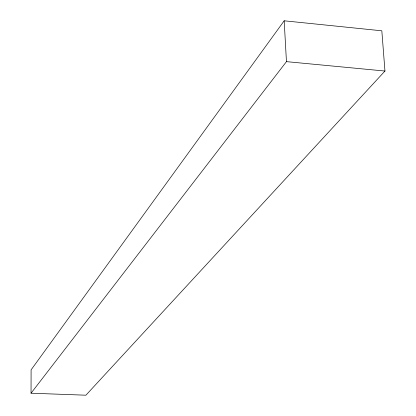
<?xml version="1.0" encoding="UTF-8"?>
<svg xmlns="http://www.w3.org/2000/svg" width="416" height="416" viewBox="0 0 416 416"><rect width="100%" height="100%" fill="white"/><g stroke="black" fill="none" stroke-linecap="round" stroke-linejoin="round"><path stroke-width="0.62" d="M31.039 393.208L31.096 369.86L284.18 20.8L381.826 30.805L384.961 71.042L85.914 395.2L31.039 393.208L286.452 61.641L284.18 20.8M286.452 61.641L384.961 71.042"/></g></svg>
